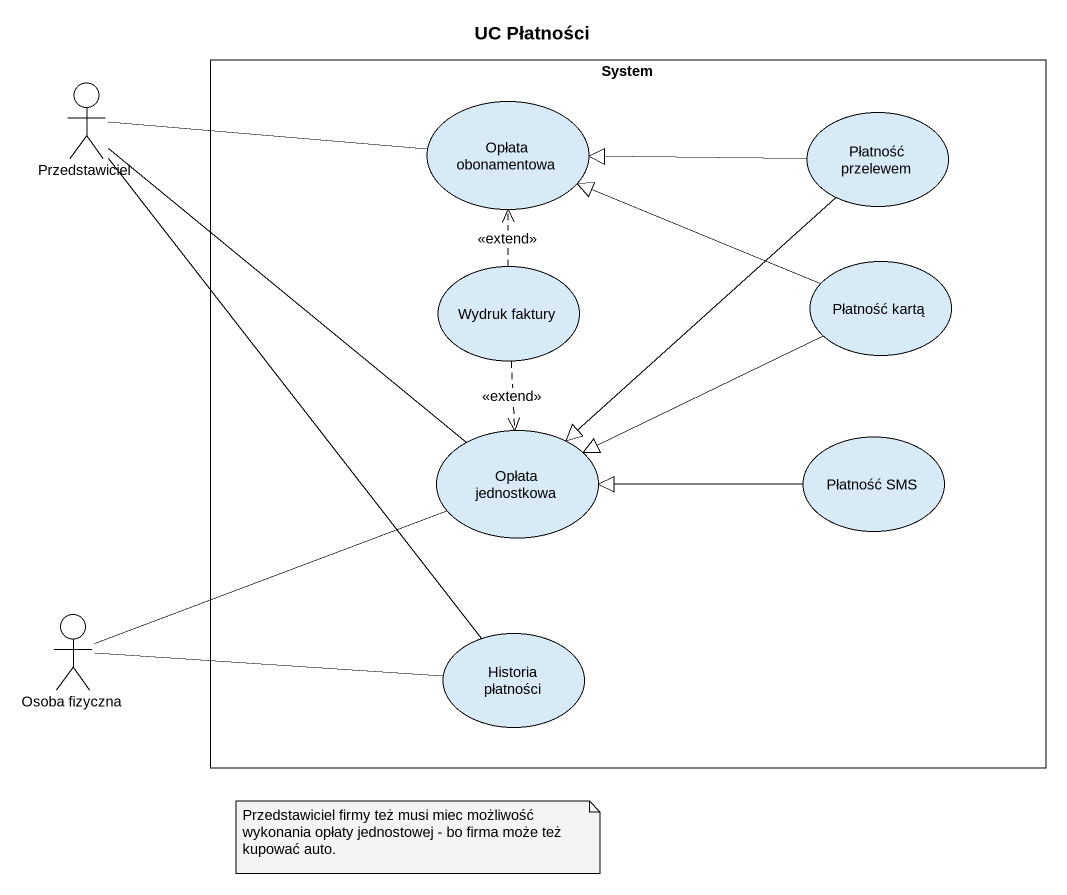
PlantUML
@startuml
title UC Płatności
actor Przedstawiciel
rectangle System {
  usecase "Opłata obonamentowa" as Opłata_obonamentowa
  usecase "Płatność przelewem" as Płatność_przelewem
  usecase "Wydruk faktury" as Wydruk_faktury
  usecase "Płatność kartą" as Płatność_kartą
  usecase "Opłata jednostkowa" as Opłata_jednostkowa
  usecase "Płatność SMS" as Płatność_SMS
  usecase "Historia płatności" as Historia_płatności
}
actor "Osoba fizyczna" as Osoba_fizyczna
Przedstawiciel -right- Opłata_obonamentowa
Przedstawiciel -- Opłata_jednostkowa
Przedstawiciel -- Historia_płatności
Płatność_przelewem -left-|> Opłata_obonamentowa
Płatność_przelewem --|> Opłata_jednostkowa
Wydruk_faktury .up.> Opłata_obonamentowa : <<extend>>
Wydruk_faktury ..> Opłata_jednostkowa : <<extend>>
Płatność_kartą -left-|> Opłata_obonamentowa
Płatność_kartą -left-|> Opłata_jednostkowa
Płatność_SMS -left-|> Opłata_jednostkowa
Osoba_fizyczna -right- Opłata_jednostkowa
Osoba_fizyczna -right- Historia_płatności
note as N1
  Przedstawiciel firmy też musi miec możliwość wykonania opłaty jednostowej - bo firma może też kupować auto.
end note
@enduml
